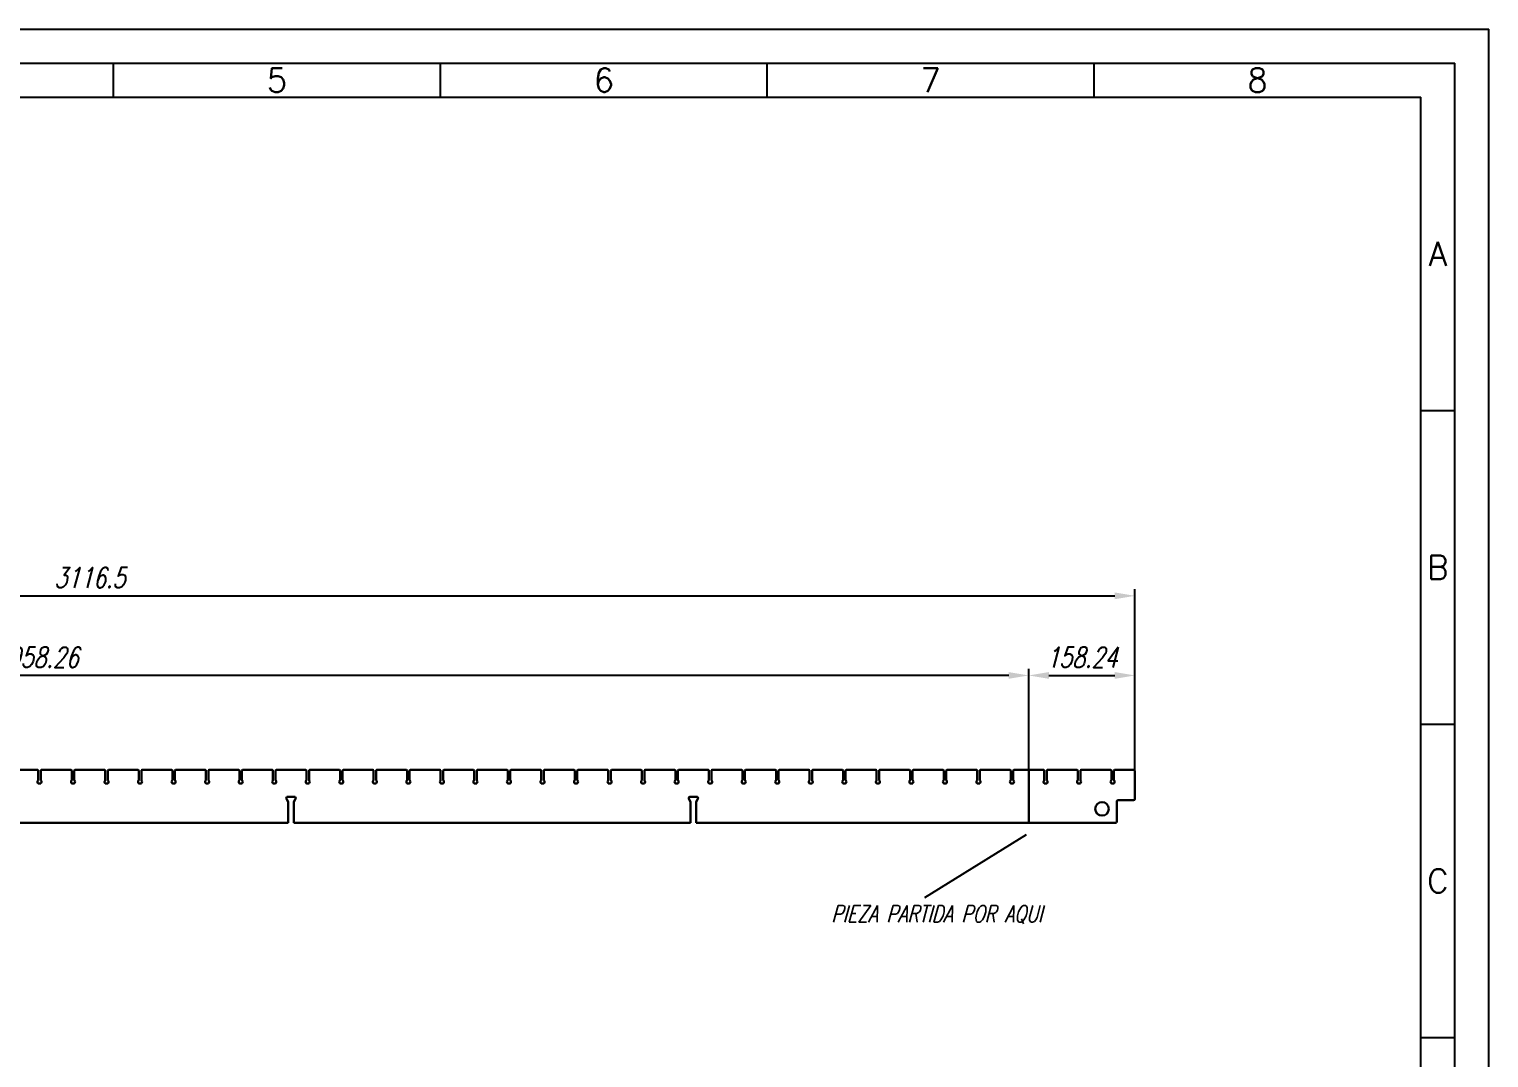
# Model space of a CAD drawing. Header units: millimetres. Extents: x 20123 to 28178, y -9397 to -6390.
# Drawn here: x 22199 to 24375, y -7924 to -6390 of the extents above; entities that cross this region are included whole.
import ezdxf
from ezdxf.enums import TextEntityAlignment as Align

# ---------------------------------------------------------------- set-up
doc = ezdxf.new("R2010")
doc.units = ezdxf.units.MM
doc.header["$LTSCALE"] = 100
doc.header["$PDMODE"] = 35
doc.header["$PDSIZE"] = 1
doc.layers.get('0').update_dxf_attribs({"linetype": 'CONTINUOUS', "lineweight": 30})
doc.layers.get('Defpoints').update_dxf_attribs({"linetype": 'CONTINUOUS'})
doc.layers.add('3-COTAS', color=252, linetype='CONTINUOUS')
doc.layers.add('9-FORMATO', color=7, linetype='CONTINUOUS')
doc.styles.add('BULEGO_TEKNIKOA', font='isocp.shx', dxfattribs={"width": 0.8, "oblique": 15})
doc.styles.add('ROMANS', font='romans.shx', dxfattribs={"width": 0.75, "oblique": 15, "height": 30})
doc.styles.get("Standard").update_dxf_attribs({"font": 'ROMANS.SHX', "width": 0.8, "oblique": 15})
doc.dimstyles.get("Standard").update_dxf_attribs({"dimtxt": 3, "dimasz": 0.18, "dimexe": 0.18, "dimexo": 0.0625, "dimgap": 0.09, "dimtad": 0, "dimtih": 1, "dimtoh": 1, "dimdsep": 46, "dimtxsty": 'BULEGO_TEKNIKOA', "dimcen": 0.09, "dimclrd": 256, "dimclre": 256, "dimclrt": 256, "dimazin": 2, "dimtfac": 1, "dimtofl": 0, "dimtmove": 0, "dimatfit": 3, "dimfxl": 0, "dimtolj": 1, "dimtzin": 0, "dimarcsym": 0})

# ---------------------------------------------------------------- blocks, each defined once
blk = doc.blocks.new('A3 TCI')
at = {"layer": '9-FORMATO', "color": 1, "linetype": 'ByBlock'}
for p, q in [((-420, 297), (0, 297)), ((0, 0), (0, 297)), ((-400, 292), (-5, 292)), ((-5, 5), (-5, 292))]:
    blk.add_line(p, q, dxfattribs=at)
at = {"layer": '9-FORMATO', "color": 252, "linetype": 'ByBlock'}
for p, q in [((-202.5, 287), (-202.5, 292)), ((-154.38, 287), (-154.38, 292)), ((-106.25, 287), (-106.25, 292)), ((-58.12, 287), (-58.12, 292)), ((-395, 287), (-10, 287)), ((-10, 10), (-10, 287)), ((-10, 240.83), (-5, 240.83)), ((-10, 194.67), (-5, 194.67)), ((-10, 148.5), (-5, 148.5))]:
    blk.add_line(p, q, dxfattribs=at)
for s, p in [('5', (-178.44, 289.5)), ('6', (-130.31, 289.5)), ('7', (-82.19, 289.5)), ('C', (-7.5, 171.58))]:
    blk.add_text(s, height=3.5, dxfattribs=at).set_placement(p, align=Align.MIDDLE_CENTER)
at = {"layer": '9-FORMATO', "color": 252, "linetype": 'ByBlock', "style": 'ROMANS'}
for s, p in [('8', (-34.06, 289.5)), ('A', (-7.5, 263.92)), ('B', (-7.5, 217.75))]:
    blk.add_text(s, height=3.5, dxfattribs=at).set_placement(p, align=Align.MIDDLE_CENTER)
at = {"layer": '9-FORMATO', "style": 'ROMANS', "oblique": 15, "width": 0.75}
for tag, p, height in [('PROYECTO', (-151.05, 55.28), 1.6), ('NUM_HOJA', (-24.5, 55.07), 1.6), ('FECH_DIB', (-145.21, 43.03), 1.6), ('NOM_DIB', (-127.69, 43.05), 1.6), ('MAT1', (-112.91, 42.96), 1.6), ('TRAT1', (-95.52, 42.91), 1.6), ('FECH_MOD', (-144.95, 37.82), 1.6), ('NOM_MOD', (-127.61, 37.74), 1.6), ('MAT2', (-112.91, 37.55), 1.6), ('TRAT2', (-95.54, 37.48), 1.6), ('FECH_COMP', (-144.95, 32.28), 1.6), ('NOM_COMP', (-127.62, 32.31), 1.6), ('MAT3', (-112.78, 32.41), 1.6), ('TRAT3', (-95.54, 32.33), 1.6), ('SUSTITUYE', (-43.96, 26.58), 1.6), ('DENOMINACION', (-147.04, 22.69), 4), ('SUSTITUIDO', (-43.85, 21.21), 1.6), ('ESCALA', (-162.71, 17.38), 4), ('REF_TCI', (-126.3, 13.32), 4), ('REF_CLI', (-43.58, 13.67), 4)]:
    blk.add_attdef(tag, p, '', height=height, dxfattribs=at)
blk = doc.blocks.new('*D5')
at = {"layer": '3-COTAS', "lineweight": -2}
for p, q in [((20731.3, -7517.1), (20731.3, -7224.9)), ((23847.8, -7517.1), (23847.8, -7224.9)), ((20761.3, -7234.9), (23817.8, -7234.9))]:
    blk.add_line(p, q, dxfattribs=at)
at = {"layer": '3-COTAS'}
for points in [[(20761.3, -7229.9), (20761.3, -7239.9), (20731.3, -7234.9)], [(23817.8, -7229.9), (23817.8, -7239.9), (23847.8, -7234.9)]]:
    blk.add_solid(points, dxfattribs=at)
at = {"layer": 'Defpoints', "color": 0}
for p in [(23847.8, -7234.9), (20731.3, -7517.1), (23847.8, -7517.1)]:
    blk.add_point(p, dxfattribs=at)
at = {"layer": '3-COTAS', "insert": (22289.6, -7207.9), "char_height": 30, "attachment_point": 5, "style": 'ROMANS'}
blk.add_mtext('\\A1;3116.5', dxfattribs=at)
blk = doc.blocks.new('*D6')
at = {"layer": '3-COTAS', "lineweight": -2}
for p, q in [((23689.6, -7494.6), (23689.6, -7343.6)), ((23719.6, -7353.6), (23817.8, -7353.6)), ((23847.8, -7496.6), (23847.8, -7343.6))]:
    blk.add_line(p, q, dxfattribs=at)
at = {"layer": '3-COTAS'}
for points in [[(23719.6, -7348.6), (23719.6, -7358.6), (23689.6, -7353.6)], [(23817.8, -7348.6), (23817.8, -7358.6), (23847.8, -7353.6)]]:
    blk.add_solid(points, dxfattribs=at)
at = {"layer": 'Defpoints', "color": 0}
for p in [(23847.8, -7353.6), (23689.6, -7494.6), (23847.8, -7496.6)]:
    blk.add_point(p, dxfattribs=at)
at = {"layer": '3-COTAS', "insert": (23768.7, -7326.6), "char_height": 30, "attachment_point": 5, "style": 'ROMANS'}
blk.add_mtext('\\A1;158.24', dxfattribs=at)
blk = doc.blocks.new('*D7')
at = {"layer": '3-COTAS', "lineweight": -2}
for p, q in [((20731.3, -7496.6), (20731.3, -7343.6)), ((23659.6, -7353.6), (20761.3, -7353.6)), ((23689.6, -7494.6), (23689.6, -7343.6))]:
    blk.add_line(p, q, dxfattribs=at)
at = {"layer": '3-COTAS'}
for points in [[(20761.3, -7348.6), (20761.3, -7358.6), (20731.3, -7353.6)], [(23659.6, -7348.6), (23659.6, -7358.6), (23689.6, -7353.6)]]:
    blk.add_solid(points, dxfattribs=at)
at = {"layer": 'Defpoints', "color": 0}
for p in [(20731.3, -7353.6), (20731.3, -7496.6), (23689.6, -7494.6)]:
    blk.add_point(p, dxfattribs=at)
at = {"layer": '3-COTAS', "insert": (22210.4, -7326.6), "char_height": 30, "attachment_point": 5, "style": 'ROMANS'}
blk.add_mtext('\\A1;2958.26', dxfattribs=at)

msp = doc.modelspace()

# ---------------------------------------------------------------- linework, layer by layer
for p, q in [((22211.697, -7494.565), (22167.447, -7494.565)), ((22212.697, -7495.554), (22212.697, -7509.452)), ((22212.697, -7509.442), (22212.697, -7496.565)), ((22216.447, -7509.452), (22216.447, -7495.554)), ((22216.447, -7496.565), (22216.447, -7509.442)), ((22261.697, -7494.565), (22217.447, -7494.565)), ((22262.697, -7495.554), (22262.697, -7509.452)), ((22262.697, -7509.442), (22262.697, -7496.565)), ((22266.447, -7509.452), (22266.447, -7495.554)), ((22266.447, -7496.565), (22266.447, -7509.442)), ((22311.697, -7494.565), (22267.447, -7494.565)), ((22312.697, -7495.554), (22312.697, -7509.452)), ((22312.697, -7509.442), (22312.697, -7496.565)), ((22316.447, -7509.452), (22316.447, -7495.554)), ((22316.447, -7496.565), (22316.447, -7509.442)), ((22361.697, -7494.565), (22317.447, -7494.565)), ((22362.697, -7495.554), (22362.697, -7509.452)), ((22362.697, -7509.442), (22362.697, -7496.565)), ((22366.447, -7509.452), (22366.447, -7495.554)), ((22366.447, -7496.565), (22366.447, -7509.442)), ((22411.697, -7494.565), (22367.447, -7494.565)), ((22412.697, -7495.554), (22412.697, -7509.452)), ((22412.697, -7509.442), (22412.697, -7496.565)), ((22416.447, -7509.452), (22416.447, -7495.554)), ((22416.447, -7496.565), (22416.447, -7509.442)), ((22461.697, -7494.565), (22417.447, -7494.565)), ((22462.697, -7495.554), (22462.697, -7509.452)), ((22462.697, -7509.442), (22462.697, -7496.565)), ((22466.447, -7509.452), (22466.447, -7495.554)), ((22466.447, -7496.565), (22466.447, -7509.442)), ((22511.697, -7494.565), (22467.447, -7494.565)), ((22512.697, -7495.554), (22512.697, -7509.452)), ((22512.697, -7509.442), (22512.697, -7496.565)), ((22516.447, -7509.452), (22516.447, -7495.554)), ((22516.447, -7496.565), (22516.447, -7509.442)), ((22561.697, -7494.565), (22517.447, -7494.565)), ((22562.697, -7495.554), (22562.697, -7509.452)), ((22562.697, -7509.442), (22562.697, -7496.565)), ((22566.447, -7509.452), (22566.447, -7495.554)), ((22566.447, -7496.565), (22566.447, -7509.442)), ((22611.697, -7494.565), (22567.447, -7494.565)), ((22612.697, -7495.554), (22612.697, -7509.452)), ((22612.697, -7509.442), (22612.697, -7496.565)), ((22616.447, -7509.452), (22616.447, -7495.554)), ((22616.447, -7496.565), (22616.447, -7509.442)), ((22661.697, -7494.565), (22617.447, -7494.565)), ((22662.697, -7495.554), (22662.697, -7509.452)), ((22662.697, -7509.442), (22662.697, -7496.565)), ((22666.447, -7509.452), (22666.447, -7495.554)), ((22666.447, -7496.565), (22666.447, -7509.442)), ((22711.697, -7494.565), (22667.447, -7494.565)), ((22712.697, -7495.554), (22712.697, -7509.452)), ((22712.697, -7509.442), (22712.697, -7496.565)), ((22716.447, -7509.452), (22716.447, -7495.554)), ((22716.447, -7496.565), (22716.447, -7509.442)), ((22761.697, -7494.565), (22717.447, -7494.565)), ((22762.697, -7495.554), (22762.697, -7509.452)), ((22762.697, -7509.442), (22762.697, -7496.565)), ((22766.447, -7509.452), (22766.447, -7495.554)), ((22766.447, -7496.565), (22766.447, -7509.442)), ((22811.697, -7494.565), (22767.447, -7494.565)), ((22812.697, -7495.554), (22812.697, -7509.452)), ((22812.697, -7509.442), (22812.697, -7496.565)), ((22816.447, -7509.452), (22816.447, -7495.554)), ((22816.447, -7496.565), (22816.447, -7509.442)), ((22861.697, -7494.565), (22817.447, -7494.565)), ((22862.697, -7495.554), (22862.697, -7509.452)), ((22862.697, -7509.442), (22862.697, -7496.565)), ((22866.447, -7509.452), (22866.447, -7495.554)), ((22866.447, -7496.565), (22866.447, -7509.442)), ((22911.697, -7494.565), (22867.447, -7494.565)), ((22912.697, -7495.554), (22912.697, -7509.452)), ((22912.697, -7509.442), (22912.697, -7496.565)), ((22916.447, -7509.452), (22916.447, -7495.554)), ((22916.447, -7496.565), (22916.447, -7509.442)), ((22961.697, -7494.565), (22917.447, -7494.565)), ((22962.697, -7495.554), (22962.697, -7509.452)), ((22962.697, -7509.442), (22962.697, -7496.565)), ((22966.447, -7509.452), (22966.447, -7495.554)), ((22966.447, -7496.565), (22966.447, -7509.442)), ((23011.697, -7494.565), (22967.447, -7494.565)), ((23012.697, -7495.554), (23012.697, -7509.452)), ((23012.697, -7509.442), (23012.697, -7496.565)), ((23016.447, -7509.452), (23016.447, -7495.554)), ((23016.447, -7496.565), (23016.447, -7509.442)), ((23061.697, -7494.565), (23017.447, -7494.565)), ((23062.697, -7495.554), (23062.697, -7509.452)), ((23062.697, -7509.442), (23062.697, -7496.565)), ((23066.447, -7509.452), (23066.447, -7495.554)), ((23066.447, -7496.565), (23066.447, -7509.442)), ((23111.697, -7494.565), (23067.447, -7494.565)), ((23112.697, -7495.554), (23112.697, -7509.452)), ((23112.697, -7509.442), (23112.697, -7496.565)), ((23116.447, -7509.452), (23116.447, -7495.554)), ((23116.447, -7496.565), (23116.447, -7509.442)), ((23161.697, -7494.565), (23117.447, -7494.565)), ((23162.697, -7495.554), (23162.697, -7509.452)), ((23162.697, -7509.442), (23162.697, -7496.565)), ((23166.447, -7509.452), (23166.447, -7495.554)), ((23166.447, -7496.565), (23166.447, -7509.442)), ((23211.697, -7494.565), (23167.447, -7494.565)), ((23212.697, -7495.554), (23212.697, -7509.452)), ((23212.697, -7509.442), (23212.697, -7496.565)), ((23216.447, -7509.452), (23216.447, -7495.554)), ((23216.447, -7496.565), (23216.447, -7509.442)), ((23261.697, -7494.565), (23217.447, -7494.565)), ((23262.697, -7495.554), (23262.697, -7509.452)), ((23262.697, -7509.442), (23262.697, -7496.565)), ((23266.447, -7509.452), (23266.447, -7495.554)), ((23266.447, -7496.565), (23266.447, -7509.442)), ((23311.697, -7494.565), (23267.447, -7494.565)), ((23312.697, -7495.554), (23312.697, -7509.452)), ((23312.697, -7509.442), (23312.697, -7496.565)), ((23316.447, -7509.452), (23316.447, -7495.554)), ((23316.447, -7496.565), (23316.447, -7509.442)), ((23361.697, -7494.565), (23317.447, -7494.565)), ((23362.697, -7495.554), (23362.697, -7509.452)), ((23362.697, -7509.442), (23362.697, -7496.565)), ((23366.447, -7509.452), (23366.447, -7495.554)), ((23366.447, -7496.565), (23366.447, -7509.442)), ((23411.697, -7494.565), (23367.447, -7494.565)), ((23412.697, -7495.554), (23412.697, -7509.452)), ((23412.697, -7509.442), (23412.697, -7496.565)), ((23416.447, -7509.452), (23416.447, -7495.554)), ((23416.447, -7496.565), (23416.447, -7509.442)), ((23461.697, -7494.565), (23417.447, -7494.565)), ((23462.697, -7495.554), (23462.697, -7509.452)), ((23462.697, -7509.442), (23462.697, -7496.565)), ((23466.447, -7509.452), (23466.447, -7495.554)), ((23466.447, -7496.565), (23466.447, -7509.442)), ((23511.697, -7494.565), (23467.447, -7494.565)), ((23512.697, -7495.554), (23512.697, -7509.452)), ((23512.697, -7509.442), (23512.697, -7496.565)), ((23516.447, -7509.452), (23516.447, -7495.554)), ((23516.447, -7496.565), (23516.447, -7509.442)), ((23561.697, -7494.565), (23517.447, -7494.565)), ((23562.697, -7495.554), (23562.697, -7509.452)), ((23562.697, -7509.442), (23562.697, -7496.565)), ((23566.447, -7509.452), (23566.447, -7495.554)), ((23566.447, -7496.565), (23566.447, -7509.442)), ((23611.697, -7494.565), (23567.447, -7494.565)), ((23612.697, -7495.554), (23612.697, -7509.452)), ((23612.697, -7509.442), (23612.697, -7496.565)), ((23616.447, -7509.452), (23616.447, -7495.554)), ((23616.447, -7496.565), (23616.447, -7509.442)), ((23661.697, -7494.565), (23617.447, -7494.565)), ((23662.697, -7495.554), (23662.697, -7509.452)), ((23662.697, -7509.442), (23662.697, -7496.565)), ((23666.447, -7509.452), (23666.447, -7495.554)), ((23666.447, -7496.565), (23666.447, -7509.442)), ((23711.697, -7494.565), (23667.447, -7494.565)), ((23689.572, -7573.565), (23689.572, -7494.565)), ((23712.697, -7495.554), (23712.697, -7509.452)), ((23712.697, -7509.442), (23712.697, -7496.565)), ((23716.447, -7509.452), (23716.447, -7495.554)), ((23716.447, -7496.565), (23716.447, -7509.442)), ((23761.697, -7494.565), (23717.447, -7494.565)), ((23762.697, -7495.554), (23762.697, -7509.452)), ((23762.697, -7509.442), (23762.697, -7496.565)), ((23766.447, -7509.452), (23766.447, -7495.554)), ((23766.447, -7496.565), (23766.447, -7509.442)), ((23811.697, -7494.565), (23767.447, -7494.565)), ((23812.697, -7495.554), (23812.697, -7509.452)), ((23812.697, -7509.442), (23812.697, -7496.565)), ((23816.447, -7509.452), (23816.447, -7495.554)), ((23816.447, -7496.565), (23816.447, -7509.442)), ((23817.435, -7494.565), (23845.816, -7494.565)), ((23847.816, -7537.565), (23847.816, -7496.565)), ((22216.055, -7514.565), (22213.089, -7514.565)), ((22266.055, -7514.565), (22263.089, -7514.565)), ((22316.055, -7514.565), (22313.089, -7514.565)), ((22366.055, -7514.565), (22363.089, -7514.565)), ((22416.055, -7514.565), (22413.089, -7514.565)), ((22466.055, -7514.565), (22463.089, -7514.565)), ((22516.055, -7514.565), (22513.089, -7514.565)), ((22566.055, -7514.565), (22563.089, -7514.565)), ((22616.055, -7514.565), (22613.089, -7514.565)), ((22666.055, -7514.565), (22663.089, -7514.565)), ((22716.055, -7514.565), (22713.089, -7514.565)), ((22766.055, -7514.565), (22763.089, -7514.565)), ((22816.055, -7514.565), (22813.089, -7514.565)), ((22866.055, -7514.565), (22863.089, -7514.565)), ((22916.055, -7514.565), (22913.089, -7514.565)), ((22966.055, -7514.565), (22963.089, -7514.565)), ((23016.055, -7514.565), (23013.089, -7514.565)), ((23066.055, -7514.565), (23063.089, -7514.565)), ((23116.055, -7514.565), (23113.089, -7514.565)), ((23166.055, -7514.565), (23163.089, -7514.565)), ((23216.055, -7514.565), (23213.089, -7514.565)), ((23266.055, -7514.565), (23263.089, -7514.565)), ((23316.055, -7514.565), (23313.089, -7514.565)), ((23366.055, -7514.565), (23363.089, -7514.565)), ((23416.055, -7514.565), (23413.089, -7514.565)), ((23466.055, -7514.565), (23463.089, -7514.565)), ((23516.055, -7514.565), (23513.089, -7514.565)), ((23566.055, -7514.565), (23563.089, -7514.565)), ((23616.055, -7514.565), (23613.089, -7514.565)), ((23666.055, -7514.565), (23663.089, -7514.565)), ((23716.055, -7514.565), (23713.089, -7514.565)), ((23766.055, -7514.565), (23763.089, -7514.565)), ((23816.055, -7514.565), (23813.089, -7514.565)), ((22585.307, -7541.849), (22582.834, -7537.565)), ((22584.566, -7534.565), (22594.566, -7534.565)), ((22585.307, -7573.565), (22585.307, -7541.849)), ((22596.298, -7537.565), (22593.825, -7541.849)), ((22593.825, -7541.849), (22593.825, -7573.565)), ((23185.307, -7541.849), (23182.834, -7537.565)), ((23184.566, -7534.565), (23194.566, -7534.565)), ((23185.307, -7573.565), (23185.307, -7541.849)), ((23196.298, -7537.565), (23193.824, -7541.849)), ((23193.824, -7541.849), (23193.824, -7573.565)), ((23820.816, -7571.565), (23820.816, -7541.565)), ((23822.816, -7539.565), (23845.816, -7539.565)), ((23839.816, -7539.565), (23844.816, -7539.565)), ((23844.816, -7539.565), (23845.816, -7539.565)), ((23846.251, -7539.565), (23845.251, -7539.565)), ((21993.825, -7573.565), (22585.307, -7573.565)), ((22593.825, -7573.565), (23185.307, -7573.565)), ((23193.824, -7573.565), (23818.816, -7573.565)), ((23817.816, -7573.565), (23818.816, -7573.565))]:
    msp.add_line(p, q)
msp.add_circle((23798.816, -7552.565), 10.1)
for centre, radius, start, end in [((22211.697, -7495.565), 1, 0, 90), ((22217.447, -7495.565), 1, 90, 180), ((22261.697, -7495.565), 1, 0, 90), ((22267.447, -7495.565), 1, 90, 180), ((22311.697, -7495.565), 1, 0, 90), ((22317.447, -7495.565), 1, 90, 180), ((22361.697, -7495.565), 1, 0, 90), ((22367.447, -7495.565), 1, 90, 180), ((22411.697, -7495.565), 1, 0, 90), ((22417.447, -7495.565), 1, 90, 180), ((22461.697, -7495.565), 1, 0, 90), ((22467.447, -7495.565), 1, 90, 180), ((22511.697, -7495.565), 1, 0, 90), ((22517.447, -7495.565), 1, 90, 180), ((22561.697, -7495.565), 1, 0, 90), ((22567.447, -7495.565), 1, 90, 180), ((22611.697, -7495.565), 1, 0, 90), ((22617.447, -7495.565), 1, 90, 180), ((22661.697, -7495.565), 1, 0, 90), ((22667.447, -7495.565), 1, 90, 180), ((22711.697, -7495.565), 1, 0, 90), ((22717.447, -7495.565), 1, 90, 180), ((22761.697, -7495.565), 1, 0, 90), ((22767.447, -7495.565), 1, 90, 180), ((22811.697, -7495.565), 1, 0, 90), ((22817.447, -7495.565), 1, 90, 180), ((22861.697, -7495.565), 1, 0, 90), ((22867.447, -7495.565), 1, 90, 180), ((22911.697, -7495.565), 1, 0, 90), ((22917.447, -7495.565), 1, 90, 180), ((22961.697, -7495.565), 1, 0, 90), ((22967.447, -7495.565), 1, 90, 180), ((23011.697, -7495.565), 1, 0, 90), ((23017.447, -7495.565), 1, 90, 180), ((23061.697, -7495.565), 1, 0, 90), ((23067.447, -7495.565), 1, 90, 180), ((23111.697, -7495.565), 1, 0, 90), ((23117.447, -7495.565), 1, 90, 180), ((23161.697, -7495.565), 1, 0, 90), ((23167.447, -7495.565), 1, 90, 180), ((23211.697, -7495.565), 1, 0, 90), ((23217.447, -7495.565), 1, 90, 180), ((23261.697, -7495.565), 1, 0, 90), ((23267.447, -7495.565), 1, 90, 180), ((23311.697, -7495.565), 1, 0, 90), ((23317.447, -7495.565), 1, 90, 180), ((23361.697, -7495.565), 1, 0, 90), ((23367.447, -7495.565), 1, 90, 180), ((23411.697, -7495.565), 1, 0, 90), ((23417.447, -7495.565), 1, 90, 180), ((23461.697, -7495.565), 1, 0, 90), ((23467.447, -7495.565), 1, 90, 180), ((23511.697, -7495.565), 1, 0, 90), ((23517.447, -7495.565), 1, 90, 180), ((23561.697, -7495.565), 1, 0, 90), ((23567.447, -7495.565), 1, 90, 180), ((23611.697, -7495.565), 1, 0, 90), ((23617.447, -7495.565), 1, 90, 180), ((23661.697, -7495.565), 1, 0, 90), ((23667.447, -7495.565), 1, 90, 180), ((23711.697, -7495.565), 1, 0, 90), ((23717.447, -7495.565), 1, 90, 180), ((23761.697, -7495.565), 1, 0, 90), ((23767.447, -7495.565), 1, 90, 180), ((23811.697, -7495.565), 1, 0, 90), ((23817.447, -7495.565), 1, 90, 180), ((23845.816, -7496.565), 2, 0, 90), ((22214.572, -7512.223), 3, 135.949803, 222.141794), ((22213.089, -7513.565), 1, 222.141794, 270), ((22211.697, -7509.442), 1, 315.949803, 0), ((22216.055, -7513.565), 1, 270, 317.858206), ((22217.447, -7509.442), 1, 180, 224.050197), ((22214.572, -7512.223), 3, 317.858206, 44.050197), ((22264.572, -7512.223), 3, 135.949803, 222.141794), ((22263.089, -7513.565), 1, 222.141794, 270), ((22261.697, -7509.442), 1, 315.949803, 0), ((22266.055, -7513.565), 1, 270, 317.858206), ((22267.447, -7509.442), 1, 180, 224.050197), ((22264.572, -7512.223), 3, 317.858206, 44.050197), ((22314.572, -7512.223), 3, 135.949803, 222.141794), ((22313.089, -7513.565), 1, 222.141794, 270), ((22311.697, -7509.442), 1, 315.949803, 0), ((22316.055, -7513.565), 1, 270, 317.858206), ((22317.447, -7509.442), 1, 180, 224.050197), ((22314.572, -7512.223), 3, 317.858206, 44.050197), ((22364.572, -7512.223), 3, 135.949803, 222.141794), ((22363.089, -7513.565), 1, 222.141794, 270), ((22361.697, -7509.442), 1, 315.949803, 0), ((22366.055, -7513.565), 1, 270, 317.858206), ((22367.447, -7509.442), 1, 180, 224.050197), ((22364.572, -7512.223), 3, 317.858206, 44.050197), ((22414.572, -7512.223), 3, 135.949803, 222.141794), ((22413.089, -7513.565), 1, 222.141794, 270), ((22411.697, -7509.442), 1, 315.949803, 0), ((22416.055, -7513.565), 1, 270, 317.858206), ((22417.447, -7509.442), 1, 180, 224.050197), ((22414.572, -7512.223), 3, 317.858206, 44.050197), ((22464.572, -7512.223), 3, 135.949803, 222.141794), ((22463.089, -7513.565), 1, 222.141794, 270), ((22461.697, -7509.442), 1, 315.949803, 0), ((22466.055, -7513.565), 1, 270, 317.858206), ((22467.447, -7509.442), 1, 180, 224.050197), ((22464.572, -7512.223), 3, 317.858206, 44.050197), ((22514.572, -7512.223), 3, 135.949803, 222.141794), ((22513.089, -7513.565), 1, 222.141794, 270), ((22511.697, -7509.442), 1, 315.949803, 0), ((22516.055, -7513.565), 1, 270, 317.858206), ((22517.447, -7509.442), 1, 180, 224.050197), ((22514.572, -7512.223), 3, 317.858206, 44.050197), ((22564.572, -7512.223), 3, 135.949803, 222.141794), ((22563.089, -7513.565), 1, 222.141794, 270), ((22561.697, -7509.442), 1, 315.949803, 0), ((22566.055, -7513.565), 1, 270, 317.858206), ((22567.447, -7509.442), 1, 180, 224.050197), ((22564.572, -7512.223), 3, 317.858206, 44.050197), ((22614.572, -7512.223), 3, 135.949803, 222.141794), ((22613.089, -7513.565), 1, 222.141794, 270), ((22611.697, -7509.442), 1, 315.949803, 0), ((22616.055, -7513.565), 1, 270, 317.858206), ((22617.447, -7509.442), 1, 180, 224.050197), ((22614.572, -7512.223), 3, 317.858206, 44.050197), ((22664.572, -7512.223), 3, 135.949803, 222.141794), ((22663.089, -7513.565), 1, 222.141794, 270), ((22661.697, -7509.442), 1, 315.949803, 0), ((22666.055, -7513.565), 1, 270, 317.858206), ((22667.447, -7509.442), 1, 180, 224.050197), ((22664.572, -7512.223), 3, 317.858206, 44.050197), ((22714.572, -7512.223), 3, 135.949803, 222.141794), ((22713.089, -7513.565), 1, 222.141794, 270), ((22711.697, -7509.442), 1, 315.949803, 0), ((22716.055, -7513.565), 1, 270, 317.858206), ((22717.447, -7509.442), 1, 180, 224.050197), ((22714.572, -7512.223), 3, 317.858206, 44.050197), ((22764.572, -7512.223), 3, 135.949803, 222.141794), ((22763.089, -7513.565), 1, 222.141794, 270), ((22761.697, -7509.442), 1, 315.949803, 0), ((22766.055, -7513.565), 1, 270, 317.858206), ((22767.447, -7509.442), 1, 180, 224.050197), ((22764.572, -7512.223), 3, 317.858206, 44.050197), ((22814.572, -7512.223), 3, 135.949803, 222.141794), ((22813.089, -7513.565), 1, 222.141794, 270), ((22811.697, -7509.442), 1, 315.949803, 0), ((22816.055, -7513.565), 1, 270, 317.858206), ((22817.447, -7509.442), 1, 180, 224.050197), ((22814.572, -7512.223), 3, 317.858206, 44.050197), ((22864.572, -7512.223), 3, 135.949803, 222.141794), ((22863.089, -7513.565), 1, 222.141794, 270), ((22861.697, -7509.442), 1, 315.949803, 0), ((22866.055, -7513.565), 1, 270, 317.858206), ((22867.447, -7509.442), 1, 180, 224.050197), ((22864.572, -7512.223), 3, 317.858206, 44.050197), ((22914.572, -7512.223), 3, 135.949803, 222.141794), ((22913.089, -7513.565), 1, 222.141794, 270), ((22911.697, -7509.442), 1, 315.949803, 0), ((22916.055, -7513.565), 1, 270, 317.858206), ((22917.447, -7509.442), 1, 180, 224.050197), ((22914.572, -7512.223), 3, 317.858206, 44.050197), ((22964.572, -7512.223), 3, 135.949803, 222.141794), ((22963.089, -7513.565), 1, 222.141794, 270), ((22961.697, -7509.442), 1, 315.949803, 0), ((22966.055, -7513.565), 1, 270, 317.858206), ((22967.447, -7509.442), 1, 180, 224.050197), ((22964.572, -7512.223), 3, 317.858206, 44.050197), ((23014.572, -7512.223), 3, 135.949803, 222.141794), ((23013.089, -7513.565), 1, 222.141794, 270), ((23011.697, -7509.442), 1, 315.949803, 0), ((23016.055, -7513.565), 1, 270, 317.858206), ((23017.447, -7509.442), 1, 180, 224.050197), ((23014.572, -7512.223), 3, 317.858206, 44.050197), ((23064.572, -7512.223), 3, 135.949803, 222.141794), ((23063.089, -7513.565), 1, 222.141794, 270), ((23061.697, -7509.442), 1, 315.949803, 0), ((23066.055, -7513.565), 1, 270, 317.858206), ((23067.447, -7509.442), 1, 180, 224.050197), ((23064.572, -7512.223), 3, 317.858206, 44.050197), ((23114.572, -7512.223), 3, 135.949803, 222.141794), ((23113.089, -7513.565), 1, 222.141794, 270), ((23111.697, -7509.442), 1, 315.949803, 0), ((23116.055, -7513.565), 1, 270, 317.858206), ((23117.447, -7509.442), 1, 180, 224.050197), ((23114.572, -7512.223), 3, 317.858206, 44.050197), ((23164.572, -7512.223), 3, 135.949803, 222.141794), ((23163.089, -7513.565), 1, 222.141794, 270), ((23161.697, -7509.442), 1, 315.949803, 0), ((23166.055, -7513.565), 1, 270, 317.858206), ((23167.447, -7509.442), 1, 180, 224.050197), ((23164.572, -7512.223), 3, 317.858206, 44.050197), ((23214.572, -7512.223), 3, 135.949803, 222.141794), ((23213.089, -7513.565), 1, 222.141794, 270), ((23211.697, -7509.442), 1, 315.949803, 0), ((23216.055, -7513.565), 1, 270, 317.858206), ((23217.447, -7509.442), 1, 180, 224.050197), ((23214.572, -7512.223), 3, 317.858206, 44.050197), ((23264.572, -7512.223), 3, 135.949803, 222.141794), ((23263.089, -7513.565), 1, 222.141794, 270), ((23261.697, -7509.442), 1, 315.949803, 0), ((23266.055, -7513.565), 1, 270, 317.858206), ((23267.447, -7509.442), 1, 180, 224.050197), ((23264.572, -7512.223), 3, 317.858206, 44.050197), ((23314.572, -7512.223), 3, 135.949803, 222.141794), ((23313.089, -7513.565), 1, 222.141794, 270), ((23311.697, -7509.442), 1, 315.949803, 0), ((23316.055, -7513.565), 1, 270, 317.858206), ((23317.447, -7509.442), 1, 180, 224.050197), ((23314.572, -7512.223), 3, 317.858206, 44.050197), ((23364.572, -7512.223), 3, 135.949803, 222.141794), ((23363.089, -7513.565), 1, 222.141794, 270), ((23361.697, -7509.442), 1, 315.949803, 0), ((23366.055, -7513.565), 1, 270, 317.858206), ((23367.447, -7509.442), 1, 180, 224.050197), ((23364.572, -7512.223), 3, 317.858206, 44.050197), ((23414.572, -7512.223), 3, 135.949803, 222.141794), ((23413.089, -7513.565), 1, 222.141794, 270), ((23411.697, -7509.442), 1, 315.949803, 0), ((23416.055, -7513.565), 1, 270, 317.858206), ((23417.447, -7509.442), 1, 180, 224.050197), ((23414.572, -7512.223), 3, 317.858206, 44.050197), ((23464.572, -7512.223), 3, 135.949803, 222.141794), ((23463.089, -7513.565), 1, 222.141794, 270), ((23461.697, -7509.442), 1, 315.949803, 0), ((23466.055, -7513.565), 1, 270, 317.858206), ((23467.447, -7509.442), 1, 180, 224.050197), ((23464.572, -7512.223), 3, 317.858206, 44.050197), ((23514.572, -7512.223), 3, 135.949803, 222.141794), ((23513.089, -7513.565), 1, 222.141794, 270), ((23511.697, -7509.442), 1, 315.949803, 0), ((23516.055, -7513.565), 1, 270, 317.858206), ((23517.447, -7509.442), 1, 180, 224.050197), ((23514.572, -7512.223), 3, 317.858206, 44.050197), ((23564.572, -7512.223), 3, 135.949803, 222.141794), ((23563.089, -7513.565), 1, 222.141794, 270), ((23561.697, -7509.442), 1, 315.949803, 0), ((23566.055, -7513.565), 1, 270, 317.858206), ((23567.447, -7509.442), 1, 180, 224.050197), ((23564.572, -7512.223), 3, 317.858206, 44.050197), ((23614.572, -7512.223), 3, 135.949803, 222.141794), ((23613.089, -7513.565), 1, 222.141794, 270), ((23611.697, -7509.442), 1, 315.949803, 0), ((23616.055, -7513.565), 1, 270, 317.858206), ((23617.447, -7509.442), 1, 180, 224.050197), ((23614.572, -7512.223), 3, 317.858206, 44.050197), ((23664.572, -7512.223), 3, 135.949803, 222.141794), ((23663.089, -7513.565), 1, 222.141794, 270), ((23661.697, -7509.442), 1, 315.949803, 0), ((23666.055, -7513.565), 1, 270, 317.858206), ((23667.447, -7509.442), 1, 180, 224.050197), ((23664.572, -7512.223), 3, 317.858206, 44.050197), ((23714.572, -7512.223), 3, 135.949803, 222.141794), ((23713.089, -7513.565), 1, 222.141794, 270), ((23711.697, -7509.442), 1, 315.949803, 0), ((23716.055, -7513.565), 1, 270, 317.858206), ((23717.447, -7509.442), 1, 180, 224.050197), ((23714.572, -7512.223), 3, 317.858206, 44.050197), ((23764.572, -7512.223), 3, 135.949803, 222.141794), ((23763.089, -7513.565), 1, 222.141794, 270), ((23761.697, -7509.442), 1, 315.949803, 0), ((23766.055, -7513.565), 1, 270, 317.858206), ((23767.447, -7509.442), 1, 180, 224.050197), ((23764.572, -7512.223), 3, 317.858206, 44.050197), ((23814.572, -7512.223), 3, 135.949803, 222.141794), ((23813.089, -7513.565), 1, 222.141794, 270), ((23811.697, -7509.442), 1, 315.949803, 0), ((23816.055, -7513.565), 1, 270, 317.858206), ((23817.447, -7509.442), 1, 180, 224.050197), ((23814.572, -7512.223), 3, 317.858206, 44.050197), ((22584.566, -7536.565), 2, 90, 210), ((22594.566, -7536.565), 2, 330, 90), ((23184.566, -7536.565), 2, 90, 210), ((23194.566, -7536.565), 2, 330, 90), ((23822.816, -7541.565), 2, 90, 180), ((23845.816, -7537.565), 2, 270, 0), ((23818.816, -7571.565), 2, 270, 0)]:
    msp.add_arc(centre, radius, start, end)
at = {"layer": '3-COTAS'}
msp.add_line((23685.787, -7591.209), (23533.893, -7684.981), dxfattribs=at)

# ---------------------------------------------------------------- block references
at = {"layer": '9-FORMATO', "xscale": 10.125, "yscale": 10.125, "zscale": 10.125}
msp.add_blockref('A3 TCI', (24375.466, -9397.192), dxfattribs=at)

# ---------------------------------------------------------------- texts
at = {"layer": '3-COTAS', "insert": (23395.401, -7696.464), "char_height": 25, "attachment_point": 1, "style": 'ROMANS'}
msp.add_mtext_dynamic_manual_height_columns('PIEZA PARTIDA POR AQUI', width=400.79671, gutter_width=60, heights=[0], dxfattribs=at)

# ---------------------------------------------------------------- dimensions: what is measured, and where the dimension line sits
at = {"layer": '3-COTAS'}
for base, p1, p2, picture, middle in [((23847.816, -7234.876), (20731.316, -7517.065), (23847.816, -7517.065), '*D5', (22289.566, -7234.876)), ((23847.816, -7353.57), (23689.572, -7494.565), (23847.816, -7496.565), '*D6', (23768.694, -7353.57))]:
    dim = msp.add_linear_dim(base=base, p1=p1, p2=p2, dimstyle='Standard', override={"dimscale": 10, "dimasz": 3, "dimexe": 1, "dimexo": 0, "dimgap": 1.2, "dimtad": 1, "dimtih": 0, "dimtoh": 0, "dimtxsty": 'ROMANS', "dimcen": 0, "dimtfac": 0.66, "dimtofl": 1}, dxfattribs=at)
    dim.commit()
    dim.dimension.update_dxf_attribs({"geometry": picture, "text_midpoint": middle, "dimtype": 160})
dim = msp.add_linear_dim(base=(20731.316, -7353.57), p1=(23689.572, -7494.565), p2=(20731.316, -7496.565), dimstyle='Standard', override={"dimscale": 10, "dimasz": 3, "dimexe": 1, "dimexo": 0, "dimgap": 1.2, "dimtad": 1, "dimtih": 0, "dimtoh": 0, "dimtxsty": 'ROMANS', "dimcen": 0, "dimtfac": 0.66, "dimtofl": 1}, dxfattribs=at)
dim.commit()
dim.dimension.update_dxf_attribs({"geometry": '*D7', "text_midpoint": (22210.444, -7326.57)})

doc.saveas('drawing.dxf')
